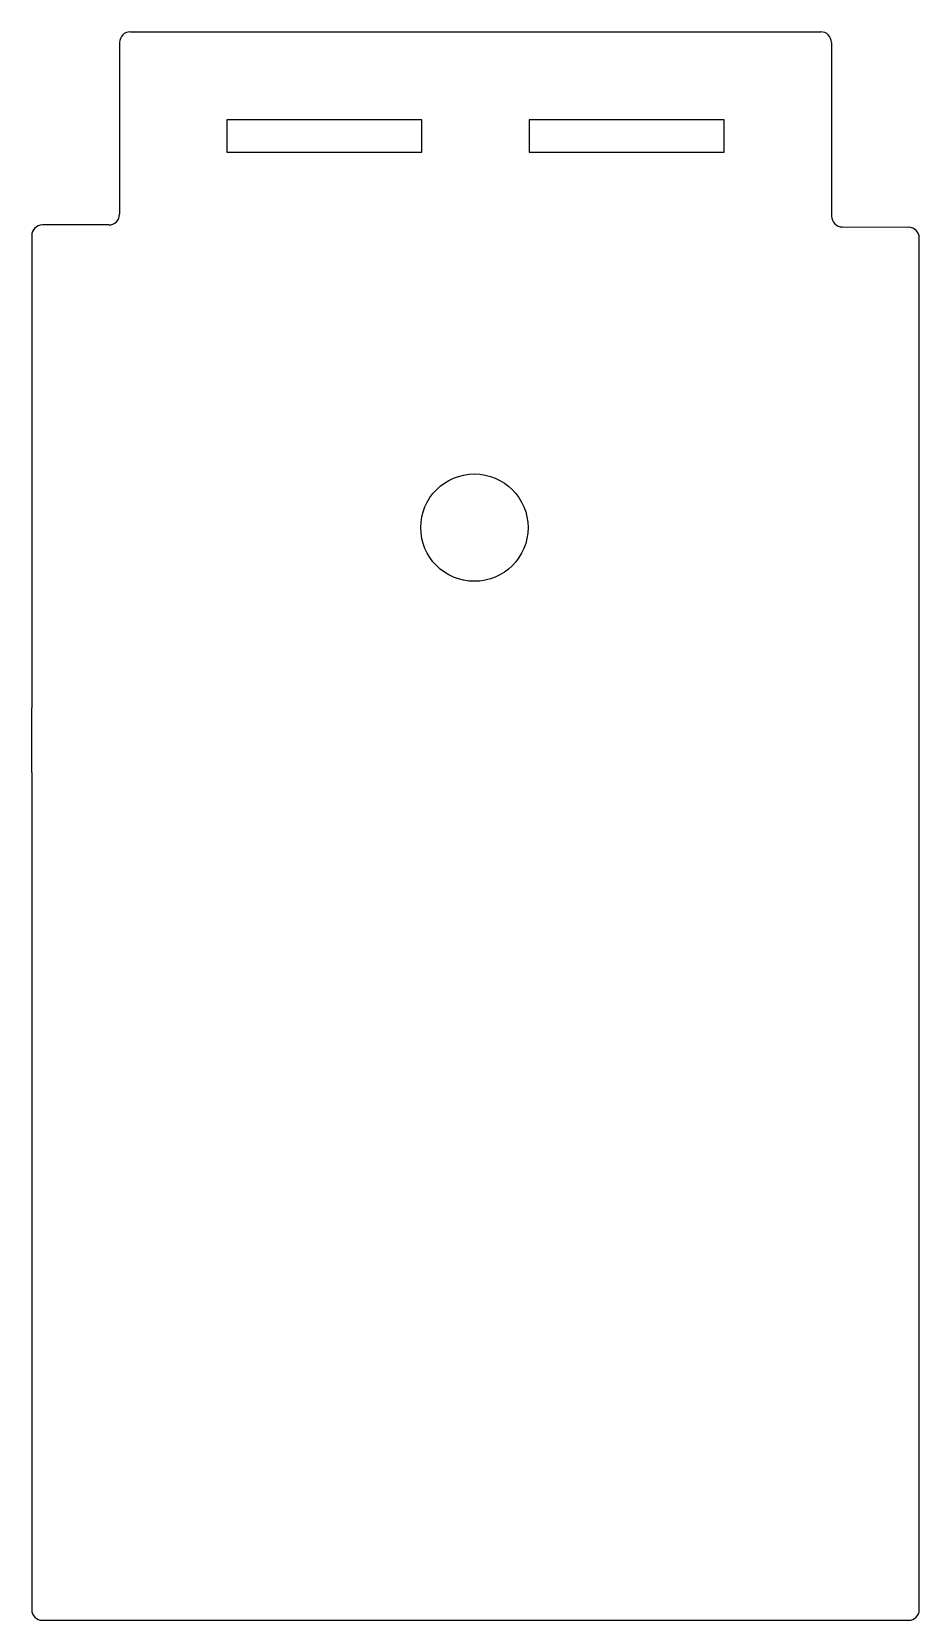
# Model space of a CAD drawing. Header units: millimetres. Extents: x 13 to 96, y -25 to 123.
import ezdxf

# ---------------------------------------------------------------- set-up
doc = ezdxf.new("R2010")
doc.units = ezdxf.units.MM
doc.layers.add('Corte exterior', color=1, linetype='Continuous', true_color=0xff0000)

msp = doc.modelspace()

# ---------------------------------------------------------------- linework, layer by layer
at = {"layer": 'Corte exterior'}
for p, q in [((22.5, 122.98), (86.82, 122.98)), ((21.5, 121.98), (21.5, 105.98)), ((87.82, 121.98), (87.82, 121.98)), ((87.82, 121.98), (87.84, 105.81)), ((31.5, 114.78), (31.5, 111.78)), ((49.66, 114.78), (31.5, 114.78)), ((49.66, 111.78), (49.66, 114.78)), ((59.66, 114.78), (59.66, 111.78)), ((77.82, 114.78), (59.66, 114.78)), ((77.82, 111.78), (77.82, 114.78)), ((31.5, 111.78), (49.66, 111.78)), ((59.66, 111.78), (77.82, 111.78)), ((13.32, 103.98), (13.32, 59.98)), ((20.5, 104.98), (14.32, 104.98)), ((88.83, 104.8), (95, 104.77)), ((96, -24.02), (96, 103.76)), ((13.32, 53.98), (13.32, 59.98)), ((13.32, 53.98), (13.32, 21.3)), ((13.32, 21.3), (13.32, -24.02)), ((14.32, -25.02), (95, -25.02))]:
    msp.add_line(p, q, dxfattribs=at)
msp.add_circle((54.56, 76.78), 5, dxfattribs=at)
for centre, start, end in [((22.5, 121.98), 90, 180), ((86.82, 121.98), 0, 90), ((20.5, 105.98), 270, 0), ((88.84, 105.8), 179.6984, 269.6984), ((14.32, 103.98), 90, 180), ((95, 103.77), 359.6984, 89.6984), ((14.32, -24.02), 180, 270), ((95, -24.02), 270, 0)]:
    msp.add_arc(centre, 1, start, end, dxfattribs=at)

doc.saveas('drawing.dxf')
